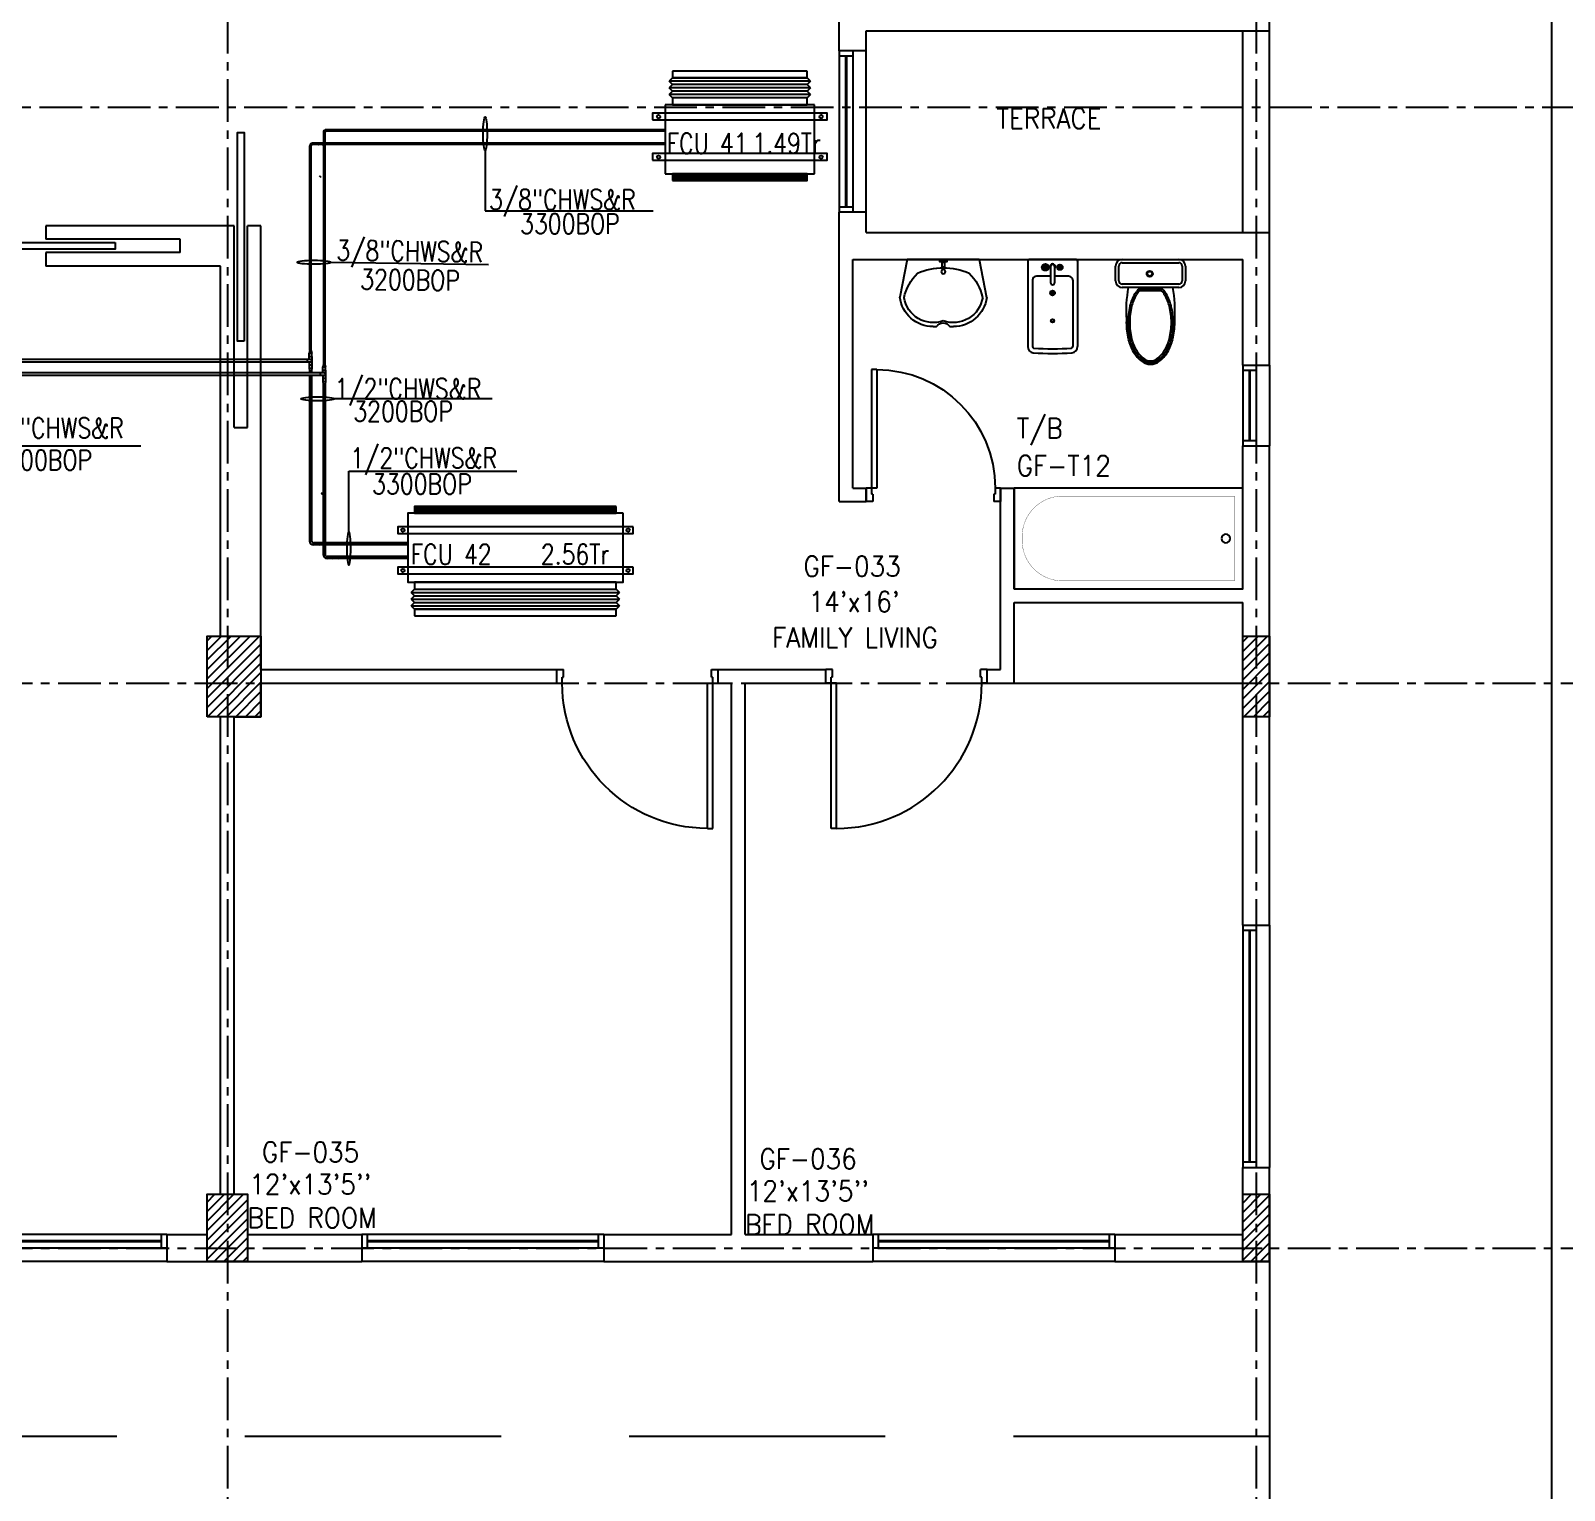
# Model space of a CAD drawing. Header units: millimetres. Extents: x -1288794 to 2153086, y -2701644 to -1335282.
# Drawn here: x 1627486 to 1638890, y -1510969 to -1500119 of the extents above; entities that cross this region are included whole.
import ezdxf

# ---------------------------------------------------------------- set-up
doc = ezdxf.new("R2010")
doc.units = ezdxf.units.MM
doc.header["$LTSCALE"] = 100
doc.header["$PDMODE"] = 34
doc.linetypes.add('CENTER', pattern=[50.8, 31.75, -6.35, 6.35, -6.35])
doc.linetypes.add('DASHED2', pattern=[9.525, 6.35, -3.175])
for name, color, linetype in [('A-ANNO-DIMS', 1, 'Continuous'), ('A-ANNO-TEXT', 8, 'Continuous'), ('A-AREA', 8, 'CENTER'), ('A-DOOR', 4, 'Continuous'), ('A-FLOR-OVHD', 4, 'DASHED2'), ('A-FLOR-PFIX', 8, 'Continuous'), ('A-FLOR-SPCL', 8, 'Continuous'), ('A-GLAZ', 5, 'Continuous'), ('A-GRID', 253, 'CENTER'), ('A-WALL-FULL', 8, 'Continuous'), ('AC-CHILLED WATER TEXT', 41, 'Continuous'), ('AC-CHR', 60, 'Continuous'), ('AC-CHS', 30, 'Continuous'), ('AC-FAD', 6, 'Continuous'), ('AC-SAD TEXT', 3, 'Continuous'), ('FCU-AC', 160, 'Continuous'), ('S-COL- HACT.', 9, 'Continuous'), ('S-COL.', 8, 'Continuous')]:
    doc.layers.add(name, color=color, linetype=linetype)
doc.styles.add('ROMANS', font='romans.shx', dxfattribs={"width": 0.8})
doc.styles.add('SIMPLEX', font='simplex.shx', dxfattribs={"width": 0.8})
doc.dimstyles.new('100 of DIM2', dxfattribs={"dimscale": 0, "dimtxt": 200, "dimasz": 150, "dimexe": 75, "dimexo": 200, "dimgap": 75, "dimtad": 1, "dimdec": 0, "dimrnd": 5, "dimzin": 0, "dimdsep": 46, "dimtxsty": 'ROMANS', "dimblk": 'ARCHTICK', "dimcen": 100, "dimclrd": 94, "dimclre": 94, "dimclrt": 2, "dimadec": 0, "dimazin": 0, "dimtfac": 1, "dimtdec": 0, "dimtofl": 0, "dimtmove": 2, "dimatfit": 3, "dimldrblk": 'OPEN90', "dimfxl": 75, "dimtolj": 1, "dimtzin": 0, "dimarcsym": 0})
pattern_1 = [(45, (2733053.36, -1109556.65), (-35.355339, 35.355339), [])]
pattern_2 = [(45, (0, -374.2756), (-2.2450640303, 2.2450640303), [])]
pattern_3 = [(45, (0, 241.775), (-2.2450640303, 2.2450640303), [])]

# ---------------------------------------------------------------- blocks, each defined once
blk = doc.blocks.new('D-120-R1')
for p, q in [((-80, 1180), (-40, 1180)), ((-80, 1180), (-80, 100)), ((-40, 1180), (-40, 55)), ((-1200, 100), (-1160, 100)), ((-1200, 100), (-1200, 0)), ((-1160, 100), (-1160, 55)), ((-1160, 55), (-1150, 55)), ((-1150, 55), (-1150, 0)), ((-80, 100), (0, 100)), ((-50, 55), (-40, 55)), ((-50, 55), (-50, 0)), ((-50, 0), (0, 0)), ((0, 100), (0, 0)), ((-1200, 0), (-1150, 0))]:
    blk.add_line(p, q)
at = {"linetype": 'Continuous'}
blk.add_arc((-80, 100), 1080, 90, 180, dxfattribs=at)
blk = doc.blocks.new('W-180')
for p, q in [((1800, 100), (0, 100)), ((1800, 0), (0, 0)), ((40, 0), (40, 100)), ((1760, 100), (1760, 0))]:
    blk.add_line(p, q)
at = {"linetype": 'Continuous'}
for p, q in [((1760, 53), (40, 53)), ((1760, 47), (40, 47))]:
    blk.add_line(p, q, dxfattribs=at)
blk = doc.blocks.new('LAV-4')
for p, q in [((-266, 0), (-322, -283)), ((-266, 0), (268, 0)), ((268, 0), (324, -280)), ((-48, -500), (-75, -500)), ((75, -500), (50, -500))]:
    blk.add_line(p, q)
for points in [[(-25, 0), (-25, -18), (25, -18), (25, 0)], [(-9, -20), (-9, -57), (8, -57), (8, -20)]]:
    blk.add_lwpolyline(points, close=True)
blk.add_circle((0, -91), 15.4)
for centre, radius, start, end in [((74, -366), 375, 135.3333, 167.1432), ((0, -539), 477, 66.1261, 113.874), ((-74, -366), 375, 12.5199, 44.6667), ((-75, -250), 250, 187.6784, 270), ((-75, -250), 220, 188.5814, 289.9523), ((75, -250), 220, 250.0878, 350.8515), ((75, -250), 250, 270, 353.0121), ((1, -527), 55.9, 28.7827, 151.2173), ((50, -499), 0, 238.1883, 0)]:
    blk.add_arc(centre, radius, start, end)
blk = doc.blocks.new('BIDET-1')
for p, q in [((175, 0), (-175, 0)), ((-185, -10), (-185, -649)), ((-39, -59), (-69, -59)), ((-54, -44), (-54, -74)), ((-15, -54), (-15, -174)), ((15, -54), (15, -174)), ((39, -59), (69, -59)), ((54, -44), (54, -74)), ((185, -10), (185, -649)), ((-150, -155), (-150, -649)), ((-15, -125), (-120, -125)), ((120, -125), (15, -125)), ((150, -155), (150, -649)), ((12, -250), (-12, -250)), ((-9, -259), (9, -241)), ((-9, -241), (9, -259)), ((0, -238), (0, -262))]:
    blk.add_line(p, q)
for centre, radius in [((-54, -59), 25), ((-54, -59), 20), ((-54, -59), 15.2), ((-54, -59), 10.2), ((54, -59), 20), ((54, -59), 15.2), ((54, -59), 10.2), ((0, -250), 17.5), ((0, -250), 12.5), ((0, -457), 12.5), ((0, -457), 10)]:
    blk.add_circle(centre, radius)
for centre, radius, start, end in [((-175, -10), 10, 90, 180), ((175, -10), 10, 0, 90), ((0, -54), 20, 318.5904, 221.4096), ((0, -54), 15, 0, 180), ((-120, -155), 30, 90, 180), ((0, -174), 15, 180, 0), ((120, -155), 30, 0, 90), ((-140, -649), 45, 180, 265.2062), ((-140, -649), 10, 180, 265.2062), ((0, 1020), 1685, 265.2062, 274.7938), ((140, -649), 10, 274.7938, 0), ((140, -649), 45, 274.7938, 0), ((0, 1020), 1720, 265.2062, 274.7938)]:
    blk.add_arc(centre, radius, start, end)
blk = doc.blocks.new('WC-1')
for p, q in [((-210, 0), (210, 0)), ((-260, -160), (-260, -50)), ((-235, -160), (-235, -50)), ((-210, -25), (210, -25)), ((235, -50), (235, -160)), ((260, -50), (260, -160)), ((210, -185), (-210, -185)), ((210, -210), (-210, -210)), ((91, -223), (-91, -223)), ((86, -235), (-86, -235))]:
    blk.add_line(p, q)
for radius in [22.1, 17.1]:
    blk.add_circle((-6, -107), radius)
for centre, radius, start, end in [((-210, -50), 50, 90, 180), ((-210, -50), 25, 90, 180), ((210, -50), 50, 360, 90), ((210, -50), 25, 360, 90), ((-210, -160), 50, 180, 270), ((-210, -160), 25, 180, 270), ((722, -383), 904, 168.9529, 184.0632), ((69, -365), 214, 138.4152, 149.8586), ((-69, -365), 214, 30.1414, 41.5848), ((210, -160), 25, 270, 360), ((210, -160), 50, 270, 360), ((178, -428), 341, 149.8586, 166.4766), ((178, -428), 328, 149.8586, 166.4766), ((69, -365), 201, 139.9943, 149.8586), ((-69, -365), 201, 30.1414, 40.0057), ((-178, -428), 328, 13.5234, 30.1414), ((-178, -428), 341, 13.5234, 30.1414), ((352, -470), 532, 177.5541, 180), ((352, -470), 520, 166.4766, 180), ((352, -470), 507, 166.4766, 180), ((-352, -470), 507, 360, 13.5234), ((-352, -470), 520, 360, 13.5234), ((-352, -470), 532, 360, 2.4459), ((352, -470), 532, 180, 193.5234), ((352, -470), 520, 180, 193.5234), ((352, -470), 507, 180, 193.5234), ((-352, -470), 507, 346.4766, 360), ((-352, -470), 520, 346.4766, 360), ((-352, -470), 532, 346.4766, 360), ((178, -512), 353, 193.5234, 210.1414), ((178, -512), 341, 193.5234, 210.1414), ((178, -512), 328, 193.5234, 210.1414), ((69, -575), 214, 210.1414, 234.4972), ((69, -575), 201, 210.1414, 234.4972), ((-69, -575), 201, 305.5028, 329.8586), ((-69, -575), 214, 305.5028, 329.8586), ((-178, -512), 328, 329.8586, 346.4766), ((-178, -512), 341, 329.8586, 346.4766), ((-178, -512), 353, 329.8586, 346.4766), ((69, -575), 226, 210.1414, 234.4972), ((0, -672), 108, 234.4972, 270), ((0, -672), 95.9, 234.4972, 270), ((0, -672), 83.4, 234.4972, 270), ((0, -672), 83.4, 270, 305.5028), ((0, -672), 95.9, 270, 305.5028), ((0, -672), 108, 270, 305.5028), ((-69, -575), 226, 305.5028, 329.8586)]:
    blk.add_arc(centre, radius, start, end)
at = {"linetype": 'Continuous', "ltscale": 50}
blk.add_arc((-722, -383), 904, 355.9368, 11.0471, dxfattribs=at)
blk = doc.blocks.new('W-60')
for p, q in [((600, 100), (0, 100)), ((600, 0), (0, 0)), ((40, 0), (40, 100)), ((560, 100), (560, 0))]:
    blk.add_line(p, q)
at = {"linetype": 'Continuous'}
for p, q in [((560, 53), (40, 53)), ((560, 47), (40, 47))]:
    blk.add_line(p, q, dxfattribs=at)
blk = doc.blocks.new('W-120')
for p, q in [((1200, 100), (0, 100)), ((1200, 0), (0, 0)), ((40, 0), (40, 100)), ((1160, 100), (1160, 0))]:
    blk.add_line(p, q)
at = {"linetype": 'Continuous'}
for p, q in [((1160, 53), (40, 53)), ((1160, 47), (40, 47))]:
    blk.add_line(p, q, dxfattribs=at)
blk = doc.blocks.new('D-100-R1')
for p, q in [((-80, 980), (-80, 100)), ((-80, 980), (-40, 980)), ((-40, 980), (-40, 55)), ((-1000, 100), (-1000, 0)), ((-1000, 100), (-960, 100)), ((-960, 100), (-960, 55)), ((-960, 55), (-950, 55)), ((-950, 55), (-950, 0)), ((-80, 100), (0, 100)), ((-50, 55), (-50, 0)), ((-50, 55), (-40, 55)), ((-50, 0), (0, 0)), ((0, 100), (0, 0)), ((-1000, 0), (-950, 0))]:
    blk.add_line(p, q)
at = {"linetype": 'Continuous'}
blk.add_arc((-80, 100), 880, 90, 180, dxfattribs=at)
blk = doc.blocks.new('BT-2')
blk.add_lwpolyline([(0, 750), (1700, 750), (1700, 0), (0, 0)], close=True)
at = {"const_width": 2}
blk.add_lwpolyline([(60, 690), (1340, 690, -0.414214), (1640, 390), (1640, 360, -0.414214), (1340, 60), (60, 60)], format="xyb", close=True, dxfattribs=at)
blk.add_circle((125, 375), 31.9)
blk = doc.blocks.new('_ArchTick')
at = {"color": 0, "linetype": 'ByBlock', "const_width": 0.15}
blk.add_lwpolyline([(-0.5, -0.5), (0.5, 0.5)], dxfattribs=at)
blk = doc.blocks.new('*D441')
at = {"layer": 'A-ANNO-DIMS', "color": 94, "linetype": 'Continuous', "lineweight": -2, "ltscale": 3, "transparency": 16777216}
for p, q in [((1623898, -1509469), (1623898, -1512083)), ((1636698, -1509469), (1636698, -1512083)), ((1636698, -1512008), (1623898, -1512008))]:
    blk.add_line(p, q, dxfattribs=at)
at = {"layer": 'Defpoints', "color": 0, "linetype": 'Continuous', "ltscale": 3, "transparency": 16777216}
for p in [(1623898, -1509269), (1636698, -1509269), (1623898, -1512008)]:
    blk.add_point(p, dxfattribs=at)
at = {"layer": 'A-ANNO-DIMS', "color": 94, "linetype": 'Continuous', "lineweight": -2, "ltscale": 3, "transparency": 16777216, "xscale": 150, "yscale": 150, "zscale": 150, "rotation": 180}
blk.add_blockref('_ArchTick', (1623898, -1512008), dxfattribs=at)
at = {"layer": 'A-ANNO-DIMS', "color": 94, "linetype": 'Continuous', "lineweight": -2, "ltscale": 3, "transparency": 16777216, "xscale": 150, "yscale": 150, "zscale": 150}
blk.add_blockref('_ArchTick', (1636698, -1512008), dxfattribs=at)
at = {"layer": 'A-ANNO-DIMS', "color": 2, "linetype": 'Continuous', "ltscale": 3, "transparency": 16777216, "insert": (1630298, -1511833), "char_height": 200, "attachment_point": 5, "style": 'ROMANS'}
blk.add_mtext('\\A1;12800', dxfattribs=at)
blk = doc.blocks.new('_Open90')
at = {"color": 0, "linetype": 'ByBlock', "lineweight": -2}
for p, q in [((0, 0), (-1, 0)), ((-0.5, 0.5), (0, 0)), ((0, 0), (-0.5, -0.5))]:
    blk.add_line(p, q, dxfattribs=at)
blk = doc.blocks.new('fcu-1    1.5 tr')
h = blk.add_hatch()
h.set_pattern_fill('NET', color=3)
h.paths.add_polyline_path([(78733, -1589179), (77733, -1589179), (77733, -1589229), (78733, -1589229)])
at = {"color": 3}
blk.add_lwpolyline([(77733, -1589229), (78733, -1589229), (78733, -1589179), (77733, -1589179)], close=True, dxfattribs=at)
at = {"layer": 'FCU-AC', "color": 5}
for p, q in [((77733, -1588466), (77708, -1588491)), ((78758, -1588491), (77708, -1588491)), ((77733, -1588516), (77708, -1588491)), ((78758, -1588491), (78733, -1588466)), ((78758, -1588491), (78733, -1588516)), ((77733, -1588516), (77708, -1588541)), ((78758, -1588541), (77708, -1588541)), ((77733, -1588566), (77708, -1588541)), ((77733, -1588566), (77708, -1588591)), ((78758, -1588591), (77708, -1588591)), ((77733, -1588616), (77708, -1588591)), ((78733, -1588516), (77733, -1588516)), ((78733, -1588566), (77733, -1588566)), ((78758, -1588541), (78733, -1588516)), ((78758, -1588541), (78733, -1588566)), ((78758, -1588591), (78733, -1588566)), ((78758, -1588591), (78733, -1588616))]:
    blk.add_line(p, q, dxfattribs=at)
at = {"layer": 'FCU-AC', "color": 1}
for p, q in [((78733, -1588416), (77733, -1588416)), ((77733, -1588416), (77733, -1588466)), ((77733, -1588466), (78733, -1588466)), ((78733, -1588466), (78733, -1588416)), ((78733, -1588616), (77733, -1588616)), ((77733, -1588616), (77733, -1588666)), ((77733, -1588666), (78733, -1588666)), ((78733, -1588666), (78733, -1588616))]:
    blk.add_line(p, q, dxfattribs=at)
at = {"layer": 'FCU-AC'}
for p, q in [((78733, -1588466), (77733, -1588466)), ((78788, -1588666), (77678, -1588666)), ((77678, -1588666), (77678, -1589179)), ((78788, -1589179), (78788, -1588666)), ((77678, -1589179), (78788, -1589179))]:
    blk.add_line(p, q, dxfattribs=at)
at = {"layer": 'FCU-AC', "color": 2}
for p, q in [((78733, -1588516), (77733, -1588516)), ((78733, -1588566), (77733, -1588566))]:
    blk.add_line(p, q, dxfattribs=at)
at = {"layer": 'FCU-AC', "color": 6}
for points in [[(77583, -1588779), (78883, -1588779), (78883, -1588729), (77583, -1588729)], [(77583, -1589079), (78883, -1589079), (78883, -1589029), (77583, -1589029)]]:
    blk.add_lwpolyline(points, close=True, dxfattribs=at)
for centre in [(77629, -1588755), (78837, -1588755), (77629, -1589055), (78837, -1589055)]:
    blk.add_circle(centre, 12.5, dxfattribs=at)
blk = doc.blocks.new('fcu 2.5 tr')
h = blk.add_hatch()
h.set_pattern_fill('NET', color=3)
h.paths.add_polyline_path([(83172, -1587743), (81672, -1587743), (81672, -1587793), (83172, -1587793)])
at = {"layer": 'FCU-AC', "color": 1}
for p, q in [((83172, -1586980), (81672, -1586980)), ((81672, -1586980), (81672, -1587030)), ((83172, -1587030), (83172, -1586980)), ((81672, -1587030), (83172, -1587030)), ((83172, -1587180), (81672, -1587180)), ((81672, -1587180), (81672, -1587230)), ((81672, -1587230), (83172, -1587230)), ((83172, -1587230), (83172, -1587180))]:
    blk.add_line(p, q, dxfattribs=at)
at = {"layer": 'FCU-AC'}
for p, q in [((81672, -1587030), (81647, -1587055)), ((83197, -1587055), (81647, -1587055)), ((81672, -1587080), (81647, -1587055)), ((81672, -1587080), (81647, -1587105)), ((83197, -1587105), (81647, -1587105)), ((81672, -1587130), (81647, -1587105)), ((83172, -1587030), (81672, -1587030)), ((83172, -1587080), (81672, -1587080)), ((83172, -1587080), (81672, -1587080)), ((83197, -1587055), (83172, -1587030)), ((83197, -1587055), (83172, -1587080)), ((83197, -1587105), (83172, -1587080)), ((83197, -1587105), (83172, -1587130)), ((81672, -1587130), (81647, -1587155)), ((83197, -1587155), (81647, -1587155)), ((81672, -1587180), (81647, -1587155)), ((83172, -1587130), (81672, -1587130)), ((83172, -1587130), (81672, -1587130)), ((83197, -1587155), (83172, -1587130)), ((83197, -1587155), (83172, -1587180))]:
    blk.add_line(p, q, dxfattribs=at)
blk.add_lwpolyline([(81622, -1587743), (83222, -1587743), (83222, -1587230), (81622, -1587230)], close=True, dxfattribs=at)
at = {"layer": 'FCU-AC', "color": 6}
for points in [[(81547, -1587343), (83297, -1587343), (83297, -1587293), (81547, -1587293)], [(81547, -1587643), (83297, -1587643), (83297, -1587593), (81547, -1587593)]]:
    blk.add_lwpolyline(points, close=True, dxfattribs=at)
at = {"layer": 'FCU-AC', "color": 3}
blk.add_lwpolyline([(81672, -1587793), (83172, -1587793), (83172, -1587743), (81672, -1587743)], close=True, dxfattribs=at)
at = {"layer": 'FCU-AC', "color": 6}
for centre in [(81584, -1587318), (83259, -1587318), (81584, -1587618), (83259, -1587618)]:
    blk.add_circle(centre, 12.5, dxfattribs=at)

msp = doc.modelspace()

# ---------------------------------------------------------------- hatches: boundary and pattern name
at = {"layer": 'AC-CHR'}
h = msp.add_hatch(dxfattribs=at)
h.set_pattern_fill('ANSI31', color=256)
h.set_pattern_definition(pattern_3)
h.paths.add_polyline_path([(1629744, -1500860.1, 1), (1629734, -1500860.1, 1)])
h = msp.add_hatch(dxfattribs=at)
h.set_pattern_fill('ANSI31', color=256)
h.set_pattern_definition(pattern_2)
h.paths.add_polyline_path([(1629747.4, -1504033.9, 1), (1629762.4, -1504033.9, 1)])
at = {"layer": 'AC-FAD', "true_color": 0xf26722}
h = msp.add_hatch(dxfattribs=at)
h.set_pattern_fill('ANSI31', color=30)
h.set_pattern_definition(pattern_3)
h.paths.add_polyline_path([(1629644, -1500960.1, 1), (1629634, -1500960.1, 1)])
h = msp.add_hatch(dxfattribs=at)
h.set_pattern_fill('ANSI31', color=30)
h.paths.add_polyline_path([(1629634, -1501201.9, 1), (1629644, -1501201.9, 1)])
h = msp.add_hatch(dxfattribs=at)
h.set_pattern_fill('ANSI31', color=30)
h.paths.add_polyline_path([(1629647.4, -1503559.7, 1), (1629662.4, -1503559.7, 1)])
h = msp.add_hatch(dxfattribs=at)
h.set_pattern_fill('ANSI31', color=30)
h.set_pattern_definition(pattern_2)
h.paths.add_polyline_path([(1629647.4, -1503933.9, 1), (1629662.4, -1503933.9, 1)])
at = {"layer": 'S-COL- HACT.', "linetype": 'Continuous', "ltscale": 3}
h = msp.add_hatch(dxfattribs=at)
h.set_pattern_fill('ANSI31', color=256, scale=400, style=0)
h.set_pattern_definition(pattern_1)
h.paths.add_polyline_path([(1628798.2, -1505218.6), (1628798.2, -1504618.6), (1629198.2, -1504618.6), (1629198.2, -1505218.6)])
h = msp.add_hatch(dxfattribs=at)
h.set_pattern_fill('ANSI31', color=256, scale=400, style=0)
h.set_pattern_definition(pattern_1)
h.paths.add_polyline_path([(1636498.2, -1505218.6), (1636498.2, -1504618.6), (1636698.2, -1504618.6), (1636698.2, -1505218.6)])
h = msp.add_hatch(dxfattribs=at)
h.set_pattern_fill('ANSI31', color=256, scale=400, style=0)
h.set_pattern_definition(pattern_1)
h.paths.add_polyline_path([(1628798.2, -1509268.6), (1628798.2, -1508768.6), (1629098.2, -1508768.6), (1629098.2, -1509268.6)])
h = msp.add_hatch(dxfattribs=at)
h.set_pattern_fill('ANSI31', color=256, scale=400, style=0)
h.set_pattern_definition(pattern_1)
h.paths.add_polyline_path([(1636698.2, -1508768.6), (1636698.2, -1509268.6), (1636498.2, -1509268.6), (1636498.2, -1508768.6)])

# ---------------------------------------------------------------- linework, layer by layer
at = {"layer": 'A-AREA', "ltscale": 15}
msp.add_line((1638798.2, -1512568.6), (1638798.2, -1469568.6), dxfattribs=at)
at = {"layer": 'A-DOOR', "ltscale": 3}
for points in [[(1629073.2, -1502426.2), (1629023.2, -1502426.2), (1629023.2, -1500876.2), (1629073.2, -1500876.2), (1629073.2, -1502426.2)], [(1628114.2, -1501693.6), (1628114.2, -1501743.6), (1627064.2, -1501743.6), (1627064.2, -1501693.6), (1628114.2, -1501693.6)]]:
    msp.add_lwpolyline(points, dxfattribs=at)
at = {"layer": 'A-FLOR-OVHD', "ltscale": 3}
msp.add_lwpolyline([(1636698.2, -1509268.6), (1636698.2, -1510568.6), (1623898.2, -1510568.6), (1623898.2, -1509268.6), (1622598.2, -1509268.6), (1622598.2, -1510568.6), (1618298.2, -1510568.6), (1618298.2, -1510168.6), (1616698.2, -1510168.6), (1616698.2, -1510568.6), (1609698.2, -1510568.6), (1609698.2, -1500918.6), (1608698.2, -1500918.6), (1608698.2, -1496418.6)], dxfattribs=at)
msp.add_lwpolyline([(1636698.2, -1509268.6), (1636698.2, -1510568.6), (1623898.2, -1510568.6), (1623898.2, -1509268.6), (1622598.2, -1509268.6), (1622598.2, -1510568.6), (1618298.2, -1510568.6), (1618298.2, -1510168.6), (1616698.2, -1510168.6), (1616698.2, -1510568.6), (1609698.2, -1510568.6), (1609698.2, -1500918.6), (1608698.2, -1500918.6), (1608698.2, -1496418.6)], dxfattribs=at)
at = {"layer": 'A-FLOR-SPCL', "ltscale": 3}
for p, q in [((1636498.2, -1501618.6), (1636498.2, -1500118.6)), ((1636698.2, -1501618.6), (1636698.2, -1500118.6)), ((1634798.2, -1504968.6), (1636498.2, -1504968.6))]:
    msp.add_line(p, q, dxfattribs=at)
at = {"layer": 'A-GLAZ', "ltscale": 3}
for p, q in [((1633698.2, -1501468.6), (1633698.2, -1500268.6)), ((1636698.2, -1502606), (1636698.2, -1503206)), ((1636698.2, -1506768.6), (1636698.2, -1508568.6)), ((1628498.2, -1509268.6), (1626698.2, -1509268.6)), ((1631748.2, -1509268.6), (1629948.2, -1509268.6)), ((1635548.2, -1509268.6), (1633748.2, -1509268.6))]:
    msp.add_line(p, q, dxfattribs=at)
at = {"layer": 'A-GRID', "ltscale": 0.1}
for p, q in [((1628948.2, -1466442.6), (1628948.2, -1514577)), ((1636598.2, -1466442.6), (1636598.2, -1514577)), ((1625010.3, -1500687.6), (1642782, -1500687.6)), ((1599241, -1504968.6), (1642780.6, -1504968.6)), ((1599241, -1509168.6), (1642780.6, -1509168.6))]:
    msp.add_line(p, q, dxfattribs=at)
at = {"layer": 'A-WALL-FULL', "ltscale": 3}
for p, q in [((1636698.2, -1500118.6), (1636698.2, -1498118.6)), ((1633498.2, -1500268.6), (1633498.2, -1499918.6)), ((1633698.2, -1500118.6), (1636698.2, -1500118.6)), ((1633698.2, -1500268.6), (1633698.2, -1500118.6)), ((1633698.2, -1500268.6), (1633498.2, -1500268.6)), ((1633498.2, -1503618.6), (1633498.2, -1501468.6)), ((1633698.2, -1501468.6), (1633498.2, -1501468.6)), ((1633698.2, -1501618.6), (1633698.2, -1501468.6)), ((1628898.2, -1501568.6), (1627598.2, -1501568.6)), ((1627598.2, -1501568.6), (1627598.2, -1501668.6)), ((1628998.2, -1501568.6), (1628898.2, -1501568.6)), ((1628998.2, -1503068.6), (1628998.2, -1501568.6)), ((1629098.2, -1503068.6), (1629098.2, -1501568.6)), ((1629198.2, -1501568.6), (1629098.2, -1501568.6)), ((1629198.2, -1504868.6), (1629198.2, -1501568.6)), ((1628598.2, -1501668.6), (1627598.2, -1501668.6)), ((1628598.2, -1501768.6), (1628598.2, -1501668.6)), ((1633698.2, -1501618.6), (1636698.2, -1501618.6)), ((1636698.2, -1502606), (1636698.2, -1501618.6)), ((1628598.2, -1501768.6), (1627598.2, -1501768.6)), ((1627598.2, -1501768.6), (1627598.2, -1501868.6)), ((1633598.2, -1501818.6), (1636498.2, -1501818.6)), ((1633598.2, -1503518.6), (1633598.2, -1501818.6)), ((1636498.2, -1502606), (1636498.2, -1501818.6)), ((1628898.2, -1501868.6), (1627598.2, -1501868.6)), ((1628898.2, -1504618.6), (1628898.2, -1501868.6)), ((1636498.2, -1502606), (1636698.2, -1502606)), ((1628998.2, -1503068.6), (1629098.2, -1503068.6)), ((1636498.2, -1503206), (1636698.2, -1503206)), ((1636498.2, -1504268.6), (1636498.2, -1503206)), ((1636698.2, -1506768.6), (1636698.2, -1503206)), ((1633598.2, -1503518.6), (1633698.2, -1503518.6)), ((1633698.2, -1503618.6), (1633698.2, -1503518.6)), ((1634698.2, -1504868.6), (1634698.2, -1503518.6)), ((1634698.2, -1503518.6), (1634798.2, -1503518.6)), ((1634798.2, -1504268.6), (1634798.2, -1503518.6)), ((1633498.2, -1503618.6), (1633698.2, -1503618.6)), ((1634798.2, -1504268.6), (1636498.2, -1504268.6)), ((1634798.2, -1504968.6), (1634798.2, -1504368.6)), ((1634798.2, -1504368.6), (1636498.2, -1504368.6)), ((1636498.2, -1506768.6), (1636498.2, -1504368.6)), ((1629198.2, -1504868.6), (1631398.2, -1504868.6)), ((1631398.2, -1504968.6), (1631398.2, -1504868.6)), ((1632598.2, -1504868.6), (1633398.2, -1504868.6)), ((1632598.2, -1504968.6), (1632598.2, -1504868.6)), ((1633398.2, -1504968.6), (1633398.2, -1504868.6)), ((1634598.2, -1504868.6), (1634698.2, -1504868.6)), ((1634598.2, -1504968.6), (1634598.2, -1504868.6)), ((1629198.2, -1504968.6), (1631398.2, -1504968.6)), ((1632598.2, -1504968.6), (1632698.2, -1504968.6)), ((1632698.2, -1509068.6), (1632698.2, -1504968.6)), ((1632798.2, -1504968.6), (1633398.2, -1504968.6)), ((1632798.2, -1509068.6), (1632798.2, -1504968.6)), ((1634598.2, -1504968.6), (1634798.2, -1504968.6)), ((1628898.2, -1508768.6), (1628898.2, -1505218.6)), ((1628998.2, -1508768.6), (1628998.2, -1505218.6)), ((1636498.2, -1506768.6), (1636698.2, -1506768.6)), ((1636498.2, -1509068.6), (1636498.2, -1508568.6)), ((1636498.2, -1508568.6), (1636698.2, -1508568.6)), ((1636698.2, -1509268.6), (1636698.2, -1508568.6)), ((1628498.2, -1509068.6), (1628798.2, -1509068.6)), ((1628498.2, -1509068.6), (1628498.2, -1509268.6)), ((1629098.2, -1509068.6), (1629948.2, -1509068.6)), ((1629948.2, -1509068.6), (1629948.2, -1509268.6)), ((1631748.2, -1509068.6), (1632698.2, -1509068.6)), ((1631748.2, -1509068.6), (1631748.2, -1509268.6)), ((1632798.2, -1509068.6), (1633748.2, -1509068.6)), ((1633748.2, -1509068.6), (1633748.2, -1509268.6)), ((1635548.2, -1509068.6), (1636498.2, -1509068.6)), ((1635548.2, -1509068.6), (1635548.2, -1509268.6)), ((1628498.2, -1509268.6), (1629948.2, -1509268.6)), ((1631748.2, -1509268.6), (1633748.2, -1509268.6)), ((1635548.2, -1509268.6), (1636698.2, -1509268.6))]:
    msp.add_line(p, q, dxfattribs=at)
at = {"layer": 'A-WALL-FULL', "linetype": 'Continuous', "ltscale": 3}
for p, q in [((1628798.2, -1505218.6), (1628798.2, -1504618.6)), ((1628798.2, -1504618.6), (1628898.2, -1504618.6)), ((1629198.2, -1505218.6), (1629198.2, -1504968.6)), ((1628898.2, -1505218.6), (1628798.2, -1505218.6)), ((1628998.2, -1505218.6), (1629198.2, -1505218.6)), ((1628798.2, -1509068.6), (1628798.2, -1508768.6)), ((1628798.2, -1508768.6), (1628898.2, -1508768.6)), ((1628998.2, -1508768.6), (1629098.2, -1508768.6)), ((1629098.2, -1508768.6), (1629098.2, -1509068.6))]:
    msp.add_line(p, q, dxfattribs=at)
at = {"layer": 'AC-CHILLED WATER TEXT'}
for p, q in [((1630865.1, -1501009.2), (1630865.1, -1501458.8)), ((1630865.1, -1501458.8), (1632115.4, -1501458.8)), ((1629717.9, -1501840.5), (1630890.1, -1501856.1)), ((1630917.4, -1502854.7), (1629745.1, -1502854.7)), ((1627054.7, -1503205.3), (1628305, -1503205.3)), ((1629851.3, -1503842.5), (1629851.3, -1503392.8)), ((1629851.3, -1503392.8), (1631101.5, -1503392.8))]:
    msp.add_line(p, q, dxfattribs=at)
for centre, major_axis in [((1630865.1, -1500884.2), (0, -125)), ((1629592.9, -1501840.5), (-125, 0)), ((1629620.1, -1502855.5), (-125, 0))]:
    msp.add_ellipse(centre, major_axis=major_axis, ratio=0.12, dxfattribs=at)
at = {"layer": 'AC-CHILLED WATER TEXT', "extrusion": (0, 0, -1)}
msp.add_ellipse((1629851.3, -1503967.5), major_axis=(0, 125), ratio=0.12, dxfattribs=at)
at = {"layer": 'AC-CHR'}
for p, q in [((1629662.4, -1500875.1), (1629662.4, -1500955.1)), ((1629672.4, -1500875.1), (1629662.4, -1500875.1)), ((1629672.4, -1500875.1), (1629672.4, -1500955.1)), ((1632204.4, -1500855.1), (1629682.4, -1500855.1)), ((1629682.4, -1500855.1, 0), (1629682.4, -1500865.1)), ((1632204.4, -1500865.1), (1629682.4, -1500865.1)), ((1629722.4, -1500855.1, 0), (1629722.4, -1500865.1)), ((1629755.7, -1500865.1), (1629755.7, -1500855.1)), ((1629662.4, -1500965.1), (1629662.4, -1502596.9)), ((1629672.4, -1500965.1), (1629672.4, -1502596.9)), ((1629662.4, -1502596.9), (1629657.4, -1502616.9)), ((1629657.4, -1502616.9), (1629677.4, -1502616.9)), ((1629657.4, -1502661.9), (1629657.4, -1502616.9)), ((1629662.4, -1502596.9), (1629672.4, -1502596.9)), ((1629672.4, -1502596.9), (1629677.4, -1502616.9)), ((1629677.4, -1502641.9), (1629677.4, -1502616.9)), ((1629667.4, -1502661.9), (1625129.2, -1502661.9)), ((1629667.4, -1502681.9), (1625129.2, -1502681.9)), ((1629637.4, -1502661.9), (1629637.4, -1502681.9)), ((1629657.4, -1502641.9), (1629677.4, -1502641.9)), ((1629657.4, -1502681.9), (1629657.4, -1502726.9)), ((1629657.4, -1502701.9), (1629677.4, -1502701.9)), ((1629657.4, -1502726.9), (1629677.4, -1502726.9)), ((1629657.4, -1502726.9), (1629659.9, -1502746.9)), ((1629677.4, -1502726.9), (1629674.9, -1502746.9)), ((1629677.4, -1502641.9), (1629677.4, -1502726.9)), ((1629659.9, -1502746.9), (1629659.9, -1503926.4)), ((1629659.9, -1502746.9), (1629674.9, -1502746.9)), ((1629674.9, -1502746.9), (1629674.9, -1503926.4)), ((1629659.9, -1503941.4), (1629659.9, -1504011.4)), ((1629674.9, -1503941.4), (1629674.9, -1504011.4)), ((1629659.9, -1504011.4, 0), (1629674.9, -1504011.4)), ((1630290.9, -1504026.4), (1629689.9, -1504026.4)), ((1629689.9, -1504041.4), (1629689.9, -1504026.4)), ((1630290.9, -1504041.4), (1629689.9, -1504041.4)), ((1629729.9, -1504041.4), (1629729.9, -1504026.4)), ((1629779.9, -1504041.4), (1629779.9, -1504026.4, 0))]:
    msp.add_line(p, q, dxfattribs=at)
for centre, radius in [((1629739, -1500860.1), 5), ((1629754.9, -1504033.9), 7.5)]:
    msp.add_circle(centre, radius, dxfattribs=at)
for centre, radius, start, end in [((1629682.4, -1500875.1, 0), 20, 90, 180), ((1629682.4, -1500875.1, 0), 10, 90, 180), ((1629722.4, -1500860.1), 5, 270, 90), ((1629755.7, -1500860.1), 5, 90, 270), ((1629667.4, -1502671.9), 10, 270, 90), ((1629689.9, -1504011.4, 0), 30, 180, 270), ((1629689.9, -1504011.4, 0), 15, 180, 270), ((1629729.9, -1504033.9), 7.5, 270, 90), ((1629779.9, -1504033.9), 7.5, 90, 270)]:
    msp.add_arc(centre, radius, start, end, dxfattribs=at)
at = {"layer": 'AC-CHS'}
for p, q in [((1629572.4, -1500975.1), (1629562.4, -1500975.1)), ((1629562.4, -1502496.9), (1629562.4, -1500975.1)), ((1629572.4, -1502496.9), (1629572.4, -1500975.1)), ((1632204.4, -1500955.1), (1629582.4, -1500955.1)), ((1629582.4, -1500965.1), (1629582.4, -1500955.1)), ((1632204.4, -1500965.1), (1629582.4, -1500965.1)), ((1629622.4, -1500965.1), (1629622.4, -1500955.1)), ((1629655.7, -1500965.1), (1629655.7, -1500955.1)), ((1629562.4, -1502496.9), (1629557.4, -1502516.9)), ((1629562.4, -1502496.9), (1629572.4, -1502496.9)), ((1629572.4, -1502496.9), (1629577.4, -1502516.9)), ((1629567.4, -1502561.9), (1625029.2, -1502561.9)), ((1629567.4, -1502581.9), (1625029.2, -1502581.9)), ((1629542.4, -1502561.9), (1629542.4, -1502581.9)), ((1629557.4, -1502516.9), (1629577.4, -1502516.9)), ((1629557.4, -1502561.9), (1629557.4, -1502516.9)), ((1629557.4, -1502541.9), (1629577.4, -1502541.9)), ((1629557.4, -1502581.9), (1629557.4, -1502626.9)), ((1629557.4, -1502601.9), (1629577.4, -1502601.9)), ((1629577.4, -1502541.9), (1629577.4, -1502516.9)), ((1629577.4, -1502541.9), (1629577.4, -1502626.9)), ((1629557.4, -1502626.9), (1629577.4, -1502626.9)), ((1629557.4, -1502626.9), (1629559.9, -1502646.9)), ((1629559.9, -1502646.9), (1629574.9, -1502646.9)), ((1629559.9, -1502646.9), (1629559.9, -1502661.9)), ((1629559.9, -1502681.9), (1629559.9, -1503911.4)), ((1629577.4, -1502626.9), (1629574.9, -1502646.9)), ((1629574.9, -1502646.9), (1629574.9, -1502661.9)), ((1629574.9, -1502681.9), (1629574.9, -1503911.4)), ((1629574.9, -1503911.4), (1629559.9, -1503911.4)), ((1630290.9, -1503926.4), (1629589.9, -1503926.4)), ((1629589.9, -1503941.4, 0), (1629589.9, -1503926.4)), ((1630290.9, -1503941.4), (1629589.9, -1503941.4)), ((1629629.9, -1503941.4, 0), (1629629.9, -1503926.4)), ((1629679.9, -1503941.4, 0), (1629679.9, -1503926.4, 0))]:
    msp.add_line(p, q, dxfattribs=at)
for centre, radius in [((1629639, -1500960.1), 5), ((1629654.9, -1503933.9, 0), 7.5)]:
    msp.add_circle(centre, radius, dxfattribs=at)
for centre, radius, start, end in [((1629582.4, -1500975.1, 0), 20, 90, 180), ((1629582.4, -1500975.1, 0), 10, 90, 180), ((1629622.4, -1500960.1), 5, 270, 90), ((1629655.7, -1500960.1), 5, 90, 270), ((1629567.4, -1502571.9), 10, 270, 90), ((1629589.9, -1503911.4, 0), 30, 180, 270), ((1629589.9, -1503911.4, 0), 15, 180, 270), ((1629629.9, -1503933.9, 0), 7.5, 270, 90), ((1629679.9, -1503933.9, 0), 7.5, 90, 270)]:
    msp.add_arc(centre, radius, start, end, dxfattribs=at)
at = {"layer": 'AC-SAD TEXT'}
msp.add_line((1630937, -1503704.9), (1631774.1, -1503704.9), dxfattribs=at)
at = {"layer": 'S-COL.', "linetype": 'Continuous', "ltscale": 3}
for points in [[(1628798.2, -1505218.6), (1628798.2, -1504618.6), (1629198.2, -1504618.6), (1629198.2, -1505218.6)], [(1628798.2, -1505218.6), (1628798.2, -1504618.6), (1629198.2, -1504618.6), (1629198.2, -1505218.6)], [(1628798.2, -1505218.6), (1628798.2, -1504618.6), (1629198.2, -1504618.6), (1629198.2, -1505218.6)], [(1636498.2, -1505218.6), (1636498.2, -1504618.6), (1636698.2, -1504618.6), (1636698.2, -1505218.6)], [(1636498.2, -1505218.6), (1636498.2, -1504618.6), (1636698.2, -1504618.6), (1636698.2, -1505218.6)], [(1636498.2, -1505218.6), (1636498.2, -1504618.6), (1636698.2, -1504618.6), (1636698.2, -1505218.6)], [(1628798.2, -1509268.6), (1628798.2, -1508768.6), (1629098.2, -1508768.6), (1629098.2, -1509268.6)], [(1628798.2, -1509268.6), (1628798.2, -1508768.6), (1629098.2, -1508768.6), (1629098.2, -1509268.6)], [(1628798.2, -1509268.6), (1628798.2, -1508768.6), (1629098.2, -1508768.6), (1629098.2, -1509268.6)], [(1636698.2, -1508768.6), (1636698.2, -1509268.6), (1636498.2, -1509268.6), (1636498.2, -1508768.6)], [(1636698.2, -1508768.6), (1636698.2, -1509268.6), (1636498.2, -1509268.6), (1636498.2, -1508768.6)], [(1636698.2, -1508768.6), (1636698.2, -1509268.6), (1636498.2, -1509268.6), (1636498.2, -1508768.6)]]:
    msp.add_lwpolyline(points, close=True, dxfattribs=at)

# ---------------------------------------------------------------- block references
at = {"layer": 'A-DOOR', "ltscale": 3, "xscale": -1}
msp.add_blockref('D-100-R1', (1633698.2, -1503618.6), dxfattribs=at)
at = {"layer": 'A-DOOR', "ltscale": 3, "xscale": -1, "rotation": 180}
msp.add_blockref('D-120-R1', (1632598.2, -1504868.6), dxfattribs=at)
at = {"layer": 'A-DOOR', "ltscale": 3, "rotation": 180}
msp.add_blockref('D-120-R1', (1633398.2, -1504868.6), dxfattribs=at)
at = {"layer": 'A-FLOR-PFIX', "ltscale": 3, "xscale": -1}
for name, p in [('LAV-4', (1634272.2, -1501818.6)), ('BT-2', (1636498.2, -1504268.6))]:
    msp.add_blockref(name, p, dxfattribs=at)
at = {"layer": 'A-FLOR-PFIX', "ltscale": 3}
for name, p in [('BIDET-1', (1635084.7, -1501818.6)), ('WC-1', (1635812.9, -1501818.6))]:
    msp.add_blockref(name, p, dxfattribs=at)
at = {"layer": 'A-GLAZ', "ltscale": 3, "xscale": -1}
for name, p, rotation in [('W-120', (1633498.2, -1501468.6), 270), ('W-60', (1636498.2, -1503206), 270), ('W-180', (1636498.2, -1508568.6), 270), ('W-180', (1626698.2, -1509068.6), 180), ('W-180', (1629948.2, -1509068.6), 180), ('W-180', (1633748.2, -1509068.6), 180)]:
    msp.add_blockref(name, p, dxfattribs=dict(at, rotation=rotation))
at = {"layer": 'FCU-AC'}
msp.add_blockref('fcu-1    1.5 tr', (1554526.2, 87997.1), dxfattribs=at)
at = {"layer": 'FCU-AC', "color": 3, "rotation": 180}
msp.add_blockref('fcu 2.5 tr', (1713512.4, -3091449.4), dxfattribs=at)

# ---------------------------------------------------------------- texts
at = {"layer": 'A-ANNO-TEXT', "style": 'ROMANS', "width": 0.9}
for s, p in [('TERRACE', (1634667.6, -1500845.9)), ('T/B', (1634818.1, -1503148.8)), ('GF-T12', (1634818.1, -1503427.8)), ('GF-033', (1633232.3, -1504174.8)), ("14'x16'", (1633269.8, -1504437.6)), ('FAMILY LIVING', (1632999.7, -1504705.1)), ('GF-035', (1629205.3, -1508530.3)), ('GF-036', (1632905.3, -1508580.3)), ("12'x13'5''", (1629111, -1508769)), ("12'x13'5''", (1632811, -1508819)), ('BED ROOM', (1629098.2, -1509018.6)), ('BED ROOM', (1632798.2, -1509068.6))]:
    msp.add_text(s, height=150, dxfattribs=at).set_placement(p)
at = {"layer": 'AC-CHILLED WATER TEXT', "style": 'SIMPLEX', "width": 0.8}
for s, p in [('3/8"CHWS&R', (1630894.2, -1501448.9)), ('3300BOP', (1631125.1, -1501629)), ('1/2"CHWS&R', (1629745.1, -1502854.7)), ('3200BOP', (1629884.9, -1503023.1)), ('3/4"CHWS&R', (1627086.6, -1503146.6)), ('1/2"CHWS&R', (1629862.5, -1503369.7)), ('3300BOP', (1627201.8, -1503385.9)), ('3300BOP', (1630025.2, -1503563.8))]:
    msp.add_text(s, height=150, dxfattribs=at).set_placement(p)
for s, p in [('3/8"CHWS&R', (1629757.9, -1501826)), ('3200BOP', (1629935.9, -1502041.5))]:
    msp.add_text(s, height=150, rotation=359.23748, dxfattribs=at).set_placement(p)
at = {"layer": 'AC-SAD TEXT', "style": 'SIMPLEX', "width": 0.8}
for s, p in [('FCU 41', (1632214.9, -1501031.6)), ('1.49Tr', (1632852.7, -1501031.6)), ('FCU 42', (1630311.7, -1504085.5)), ('2.56Tr', (1631279.6, -1504085.5))]:
    msp.add_text(s, height=150, dxfattribs=at).set_placement(p)

# ---------------------------------------------------------------- dimensions: what is measured, and where the dimension line sits
at = {"layer": 'A-ANNO-DIMS', "linetype": 'Continuous', "ltscale": 3}
dim = msp.add_linear_dim(base=(1623898.2, -1512007.6), p1=(1636698.2, -1509268.6), p2=(1623898.2, -1509268.6), dimstyle='100 of DIM2', override={"dimscale": 1}, dxfattribs=at)
dim.commit()
dim.dimension.update_dxf_attribs({"geometry": '*D441', "text_midpoint": (1630298.2, -1511832.6)})

doc.saveas('drawing.dxf')
